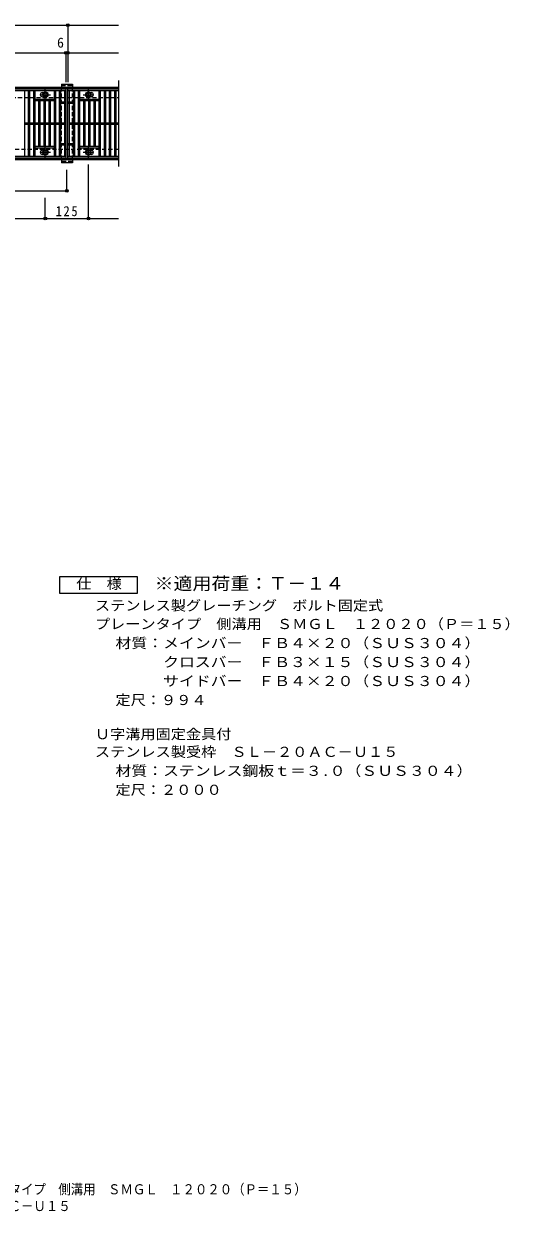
# Model space of a CAD drawing. Units: millimetres at full size, with parts at other scales. Extents: x -342 to 368, y -392 to 303.
# Drawn here: x 86 to 368, y -392 to 297 of the extents above; entities that cross this region are included whole.
import ezdxf
from ezdxf.enums import TextEntityAlignment as Align

# ---------------------------------------------------------------- set-up
doc = ezdxf.new("R2010")
doc.units = ezdxf.units.MM
doc.header["$LTSCALE"] = 2
doc.header["$PDMODE"] = 32
doc.header["$PDSIZE"] = 1.6
doc.linetypes.add('CHAIN1', pattern=[8, 5, -1, 1, -1])
doc.linetypes.add('DASHED1', pattern=[1.8, 1.2, -0.6])
for name, color, linetype, lineweight in [('C-1_躯体', 2, 'Continuous', 9), ('C-2_仕上', 3, 'Continuous', 9), ('C-4_文字', 7, 'Continuous', 9), ('C-8_ハッチ', 3, 'DASHED1', 9), ('C-B_衛生陶器', 2, 'Continuous', 9), ('D-5_建具', 7, 'Continuous', 9)]:
    doc.layers.add(name, color=color, linetype=linetype, lineweight=lineweight)
doc.layers.add('F-0_F-0ﾚｲﾔ', color=2, linetype='Continuous')
doc.styles.add('ＭＳ ゴシック', font='')
doc.styles.get('ＭＳ ゴシック').set_extended_font_data('MS Gothic')

msp = doc.modelspace()

# ---------------------------------------------------------------- linework, layer by layer
at = {"layer": 'C-1_躯体'}
for p, q in [((-119.021, 260.15), (140.979, 260.15)), ((-119.021, 259.55), (140.979, 259.55)), ((140.979, 218.75), (-119.021, 218.75)), ((140.979, 218.15), (-119.021, 218.15))]:
    msp.add_line(p, q, dxfattribs=at)
at = {"layer": 'C-1_躯体', "linetype": 'DASHED1'}
for p, q in [((-119.021, 254.15), (140.979, 254.15)), ((140.979, 224.15), (-119.021, 224.15))]:
    msp.add_line(p, q, dxfattribs=at)
at = {"layer": 'C-2_仕上'}
for p, q in [((140.979, 264.15), (140.979, 214.15)), ((-88.421, 258.35), (110.379, 258.35)), ((86.379, 258.35), (86.379, 219.95)), ((88.579, 258.35), (88.579, 219.95)), ((89.379, 258.35), (89.379, 219.95)), ((91.579, 258.35), (91.579, 219.95)), ((92.379, 258.35), (92.379, 219.95)), ((96.779, 257.05), (97.498, 257.05)), ((103.579, 258.35), (103.579, 219.95)), ((104.379, 258.35), (104.379, 219.95)), ((106.579, 258.35), (106.579, 219.95)), ((107.379, 258.35), (107.379, 219.95)), ((109.579, 258.35), (109.579, 219.95)), ((111.579, 259.15), (140.979, 259.15)), ((111.579, 219.15), (111.579, 259.15)), ((111.579, 258.35), (140.979, 258.35)), ((112.379, 258.35), (112.379, 219.95)), ((114.579, 258.35), (114.579, 219.95)), ((115.379, 258.35), (115.379, 219.95)), ((117.579, 258.35), (117.579, 219.95)), ((118.379, 258.35), (118.379, 219.95)), ((124.46, 257.05), (125.179, 257.05)), ((129.579, 258.35), (129.579, 219.95)), ((130.379, 258.35), (130.379, 219.95)), ((132.579, 258.35), (132.579, 219.95)), ((133.379, 258.35), (133.379, 219.95)), ((135.579, 258.35), (135.579, 219.95)), ((136.379, 258.35), (136.379, 219.95)), ((138.579, 258.35), (138.579, 219.95)), ((139.379, 258.35), (139.379, 219.95)), ((92.379, 253.35), (103.579, 253.35)), ((92.379, 252.55), (103.579, 252.55)), ((94.579, 252.55), (94.579, 225.75)), ((95.379, 252.55), (95.379, 225.75)), ((97.498, 254.65), (96.779, 254.65)), ((97.579, 252.55), (97.579, 225.75)), ((98.379, 252.55), (98.379, 225.75)), ((100.579, 252.55), (100.579, 225.75)), ((101.379, 252.55), (101.379, 225.75)), ((118.379, 253.35), (129.579, 253.35)), ((118.379, 252.55), (129.579, 252.55)), ((120.579, 252.55), (120.579, 225.75)), ((121.379, 252.55), (121.379, 225.75)), ((123.579, 252.55), (123.579, 225.75)), ((124.379, 252.55), (124.379, 225.75)), ((125.179, 254.65), (124.46, 254.65)), ((126.579, 252.55), (126.579, 225.75)), ((127.379, 252.55), (127.379, 225.75)), ((86.379, 239.45), (88.579, 239.45)), ((86.379, 238.85), (88.579, 238.85)), ((89.379, 239.45), (91.579, 239.45)), ((89.379, 238.85), (91.579, 238.85)), ((92.379, 239.45), (94.579, 239.45)), ((92.379, 238.85), (94.579, 238.85)), ((95.379, 239.45), (97.579, 239.45)), ((95.379, 238.85), (97.579, 238.85)), ((98.379, 239.45), (100.579, 239.45)), ((98.379, 238.85), (100.579, 238.85)), ((101.379, 239.45), (103.579, 239.45)), ((101.379, 238.85), (103.579, 238.85)), ((104.379, 239.45), (106.579, 239.45)), ((104.379, 238.85), (106.579, 238.85)), ((107.379, 239.45), (109.579, 239.45)), ((107.379, 238.85), (109.579, 238.85)), ((112.379, 239.45), (114.579, 239.45)), ((112.379, 238.85), (114.579, 238.85)), ((115.379, 239.45), (117.579, 239.45)), ((115.379, 238.85), (117.579, 238.85)), ((118.379, 239.45), (120.579, 239.45)), ((118.379, 238.85), (120.579, 238.85)), ((121.379, 239.45), (123.579, 239.45)), ((121.379, 238.85), (123.579, 238.85)), ((124.379, 239.45), (126.579, 239.45)), ((124.379, 238.85), (126.579, 238.85)), ((127.379, 239.45), (129.579, 239.45)), ((127.379, 238.85), (129.579, 238.85)), ((130.379, 239.45), (132.579, 239.45)), ((130.379, 238.85), (132.579, 238.85)), ((133.379, 239.45), (135.579, 239.45)), ((133.379, 238.85), (135.579, 238.85)), ((136.379, 239.45), (138.579, 239.45)), ((136.379, 238.85), (138.579, 238.85)), ((139.379, 239.45), (140.979, 239.45)), ((139.379, 238.85), (140.979, 238.85)), ((103.579, 225.75), (92.379, 225.75)), ((103.579, 224.95), (92.379, 224.95)), ((96.779, 223.65), (97.498, 223.65)), ((97.498, 221.25), (96.779, 221.25)), ((129.579, 225.75), (118.379, 225.75)), ((129.579, 224.95), (118.379, 224.95)), ((124.46, 223.65), (125.179, 223.65)), ((125.179, 221.25), (124.46, 221.25)), ((110.379, 219.95), (-88.421, 219.95)), ((140.979, 219.95), (111.579, 219.95)), ((140.979, 219.15), (111.579, 219.15))]:
    msp.add_line(p, q, dxfattribs=at)
msp.add_lwpolyline([(-88.421, 259.15), (110.379, 259.15), (110.379, 219.15), (-88.421, 219.15)], close=True, dxfattribs=at)
for centre, start, end in [((96.779, 255.85), 90, 180), ((96.779, 255.85), 180, 270), ((99.179, 255.85), 0, 73.66518), ((99.179, 255.85), 286.33482, 0), ((122.779, 255.85), 106.33482, 180), ((122.779, 255.85), 180, 253.66518), ((125.179, 255.85), 0, 90), ((125.179, 255.85), 270, 0), ((96.779, 222.45), 90, 180), ((96.779, 222.45), 180, 270), ((99.179, 222.45), 0, 73.66518), ((99.179, 222.45), 286.33482, 0), ((122.779, 222.45), 106.33482, 180), ((122.779, 222.45), 180, 253.66518), ((125.179, 222.45), 0, 90), ((125.179, 222.45), 270, 0)]:
    msp.add_arc(centre, 1.2, start, end, dxfattribs=at)
at = {"layer": 'C-4_文字'}
for p, q in [((111.579, 296.75), (111.579, 263.15)), ((-88.421, 296.15), (111.579, 296.15)), ((111.579, 296.15), (140.979, 296.15)), ((-88.421, 280.15), (110.379, 280.15)), ((110.379, 280.75), (110.379, 263.15)), ((110.379, 280.15), (111.579, 280.15)), ((111.579, 280.15), (140.979, 280.15)), ((123.479, 183.55), (123.479, 215.45)), ((110.979, 199.55), (110.979, 212.35)), ((-69.021, 200.15), (110.979, 200.15)), ((98.479, 183.55), (98.479, 196.15)), ((-76.521, 184.15), (98.479, 184.15)), ((98.479, 184.15), (123.479, 184.15)), ((123.479, 184.15), (140.979, 184.15))]:
    msp.add_line(p, q, dxfattribs=at)
for p in [(111.579, 296.15), (110.379, 280.15), (111.579, 280.15), (110.979, 200.15), (98.479, 184.15), (123.479, 184.15)]:
    msp.add_point(p, dxfattribs=at)
at = {"layer": 'C-8_ハッチ', "linetype": 'Continuous'}
for p, q in [((107.779, 261.95), (114.179, 261.95)), ((107.779, 261.95), (107.779, 260.15)), ((114.179, 261.95), (114.179, 260.15)), ((107.779, 218.15), (107.779, 216.35)), ((114.179, 216.35), (107.779, 216.35)), ((114.179, 218.15), (114.179, 216.35))]:
    msp.add_line(p, q, dxfattribs=at)
at = {"layer": 'C-8_ハッチ'}
for p, q in [((107.779, 261.15), (114.179, 261.15)), ((107.779, 218.15), (107.779, 260.15)), ((114.179, 218.15), (114.179, 260.15)), ((107.779, 251.75), (114.179, 251.75)), ((107.779, 250.95), (114.179, 250.95)), ((114.179, 227.35), (107.779, 227.35)), ((114.179, 226.55), (107.779, 226.55)), ((114.179, 217.15), (107.779, 217.15))]:
    msp.add_line(p, q, dxfattribs=at)
at = {"layer": 'C-B_衛生陶器', "color": 7, "linetype": 'CHAIN1'}
for p, q in [((95.479, 255.85), (101.479, 255.85)), ((98.479, 252.85), (98.479, 258.85)), ((120.479, 255.85), (126.479, 255.85)), ((123.479, 252.85), (123.479, 258.85)), ((95.479, 222.45), (101.479, 222.45)), ((98.479, 219.45), (98.479, 225.45)), ((120.479, 222.45), (126.479, 222.45)), ((123.479, 219.45), (123.479, 225.45))]:
    msp.add_line(p, q, dxfattribs=at)
at = {"layer": 'C-B_衛生陶器'}
for points in [[(97.18, 255.1), (98.479, 254.35), (99.778, 255.1), (99.778, 256.6), (98.479, 257.35), (97.18, 256.6)], [(122.18, 255.1), (123.479, 254.35), (124.778, 255.1), (124.778, 256.6), (123.479, 257.35), (122.18, 256.6)], [(97.18, 221.7), (98.479, 220.95), (99.778, 221.7), (99.778, 223.2), (98.479, 223.95), (97.18, 223.2)], [(122.18, 221.7), (123.479, 220.95), (124.778, 221.7), (124.778, 223.2), (123.479, 223.95), (122.18, 223.2)]]:
    msp.add_lwpolyline(points, close=True, dxfattribs=at)
for centre, radius in [((98.479, 255.85), 1.55), ((98.479, 255.85), 1.3), ((98.479, 255.85), 1.1), ((123.479, 255.85), 1.55), ((123.479, 255.85), 1.3), ((123.479, 255.85), 1.1), ((98.479, 222.45), 1.55), ((98.479, 222.45), 1.3), ((98.479, 222.45), 1.1), ((123.479, 222.45), 1.55), ((123.479, 222.45), 1.3), ((123.479, 222.45), 1.1)]:
    msp.add_circle(centre, radius, dxfattribs=at)
at = {"layer": 'D-5_建具'}
msp.add_lwpolyline([(151.821, -33.274), (106.821, -33.274), (106.821, -23.274), (151.821, -23.274)], close=True, dxfattribs=at)

# ---------------------------------------------------------------- texts
at = {"layer": 'C-4_文字', "color": 2, "style": 'ＭＳ ゴシック'}
msp.add_text('6', height=5.865, dxfattribs=at).set_placement((105.287, 281.35), align=Align.BOTTOM_LEFT)
at = {"layer": 'C-4_文字', "color": 2, "insert": (104.479, 185.35), "char_height": 5.865, "attachment_point": 7, "style": 'ＭＳ ゴシック'}
msp.add_mtext('\\T1.27;\\W0.9;125', dxfattribs=at)
at = {"layer": 'D-5_建具', "color": 2, "style": 'ＭＳ ゴシック'}
for s, width, p in [('仕\u3000様', 1.1, (116.455, -32.292)), ('ステンレス製グレーチング\u3000ボルト固定式', 1.1, (127.239, -44.858)), ('プレーンタイプ\u3000側溝用\u3000ＳＭＧＬ\u3000１２０２０（Ｐ＝１５）', 1.1, (127.239, -55.583)), ('材質：メインバー\u3000ＦＢ４×２０（ＳＵＳ３０４）', 1.15, (139.182, -66.624)), ('\u3000\u3000\u3000クロスバー\u3000ＦＢ３×１５（ＳＵＳ３０４）', 1.15, (139.182, -77.624)), ('\u3000\u3000\u3000サイドバー\u3000ＦＢ４×２０（ＳＵＳ３０４）', 1.15, (139.182, -88.624)), ('定尺：９９４', 1.1, (139.182, -99.624)), ('Ｕ字溝用固定金具付', 1.1, (127.239, -119.398)), ('ステンレス製受枠\u3000ＳＬ－２０ＡＣ－Ｕ１５', 1.1, (127.239, -129.659)), ('材質：ステンレス鋼板ｔ＝３.０（ＳＵＳ３０４）', 1.15, (139.182, -140.659)), ('定尺：２０００', 1.1, (139.182, -151.659))]:
    msp.add_text(s, height=5.865, dxfattribs=dict(at, width=width)).set_placement(p, align=Align.BOTTOM_LEFT)
at = {"layer": 'D-5_建具', "color": 3, "style": 'ＭＳ ゴシック', "width": 1.1}
msp.add_text('※適用荷重：Ｔ－１４', height=7.331, dxfattribs=at).set_placement((161.821, -33.274), align=Align.BOTTOM_LEFT)
at = {"layer": 'F-0_F-0ﾚｲﾔ', "style": 'ＭＳ ゴシック', "width": 0.9}
for s, p in [('ステンレス製グレーチング\u3000ボルト固定式\u3000プレーンタイプ\u3000側溝用\u3000ＳＭＧＬ\u3000１２０２０（Ｐ＝１５）', (-95.565, -383.172)), ('Ｕ字溝用固定金具付ステンレス製受枠\u3000ＳＬ－２０ＡＣ－Ｕ１５', (-95.565, -392.863))]:
    msp.add_text(s, height=5.865, dxfattribs=at).set_placement(p, align=Align.BOTTOM_LEFT)

doc.saveas('drawing.dxf')
